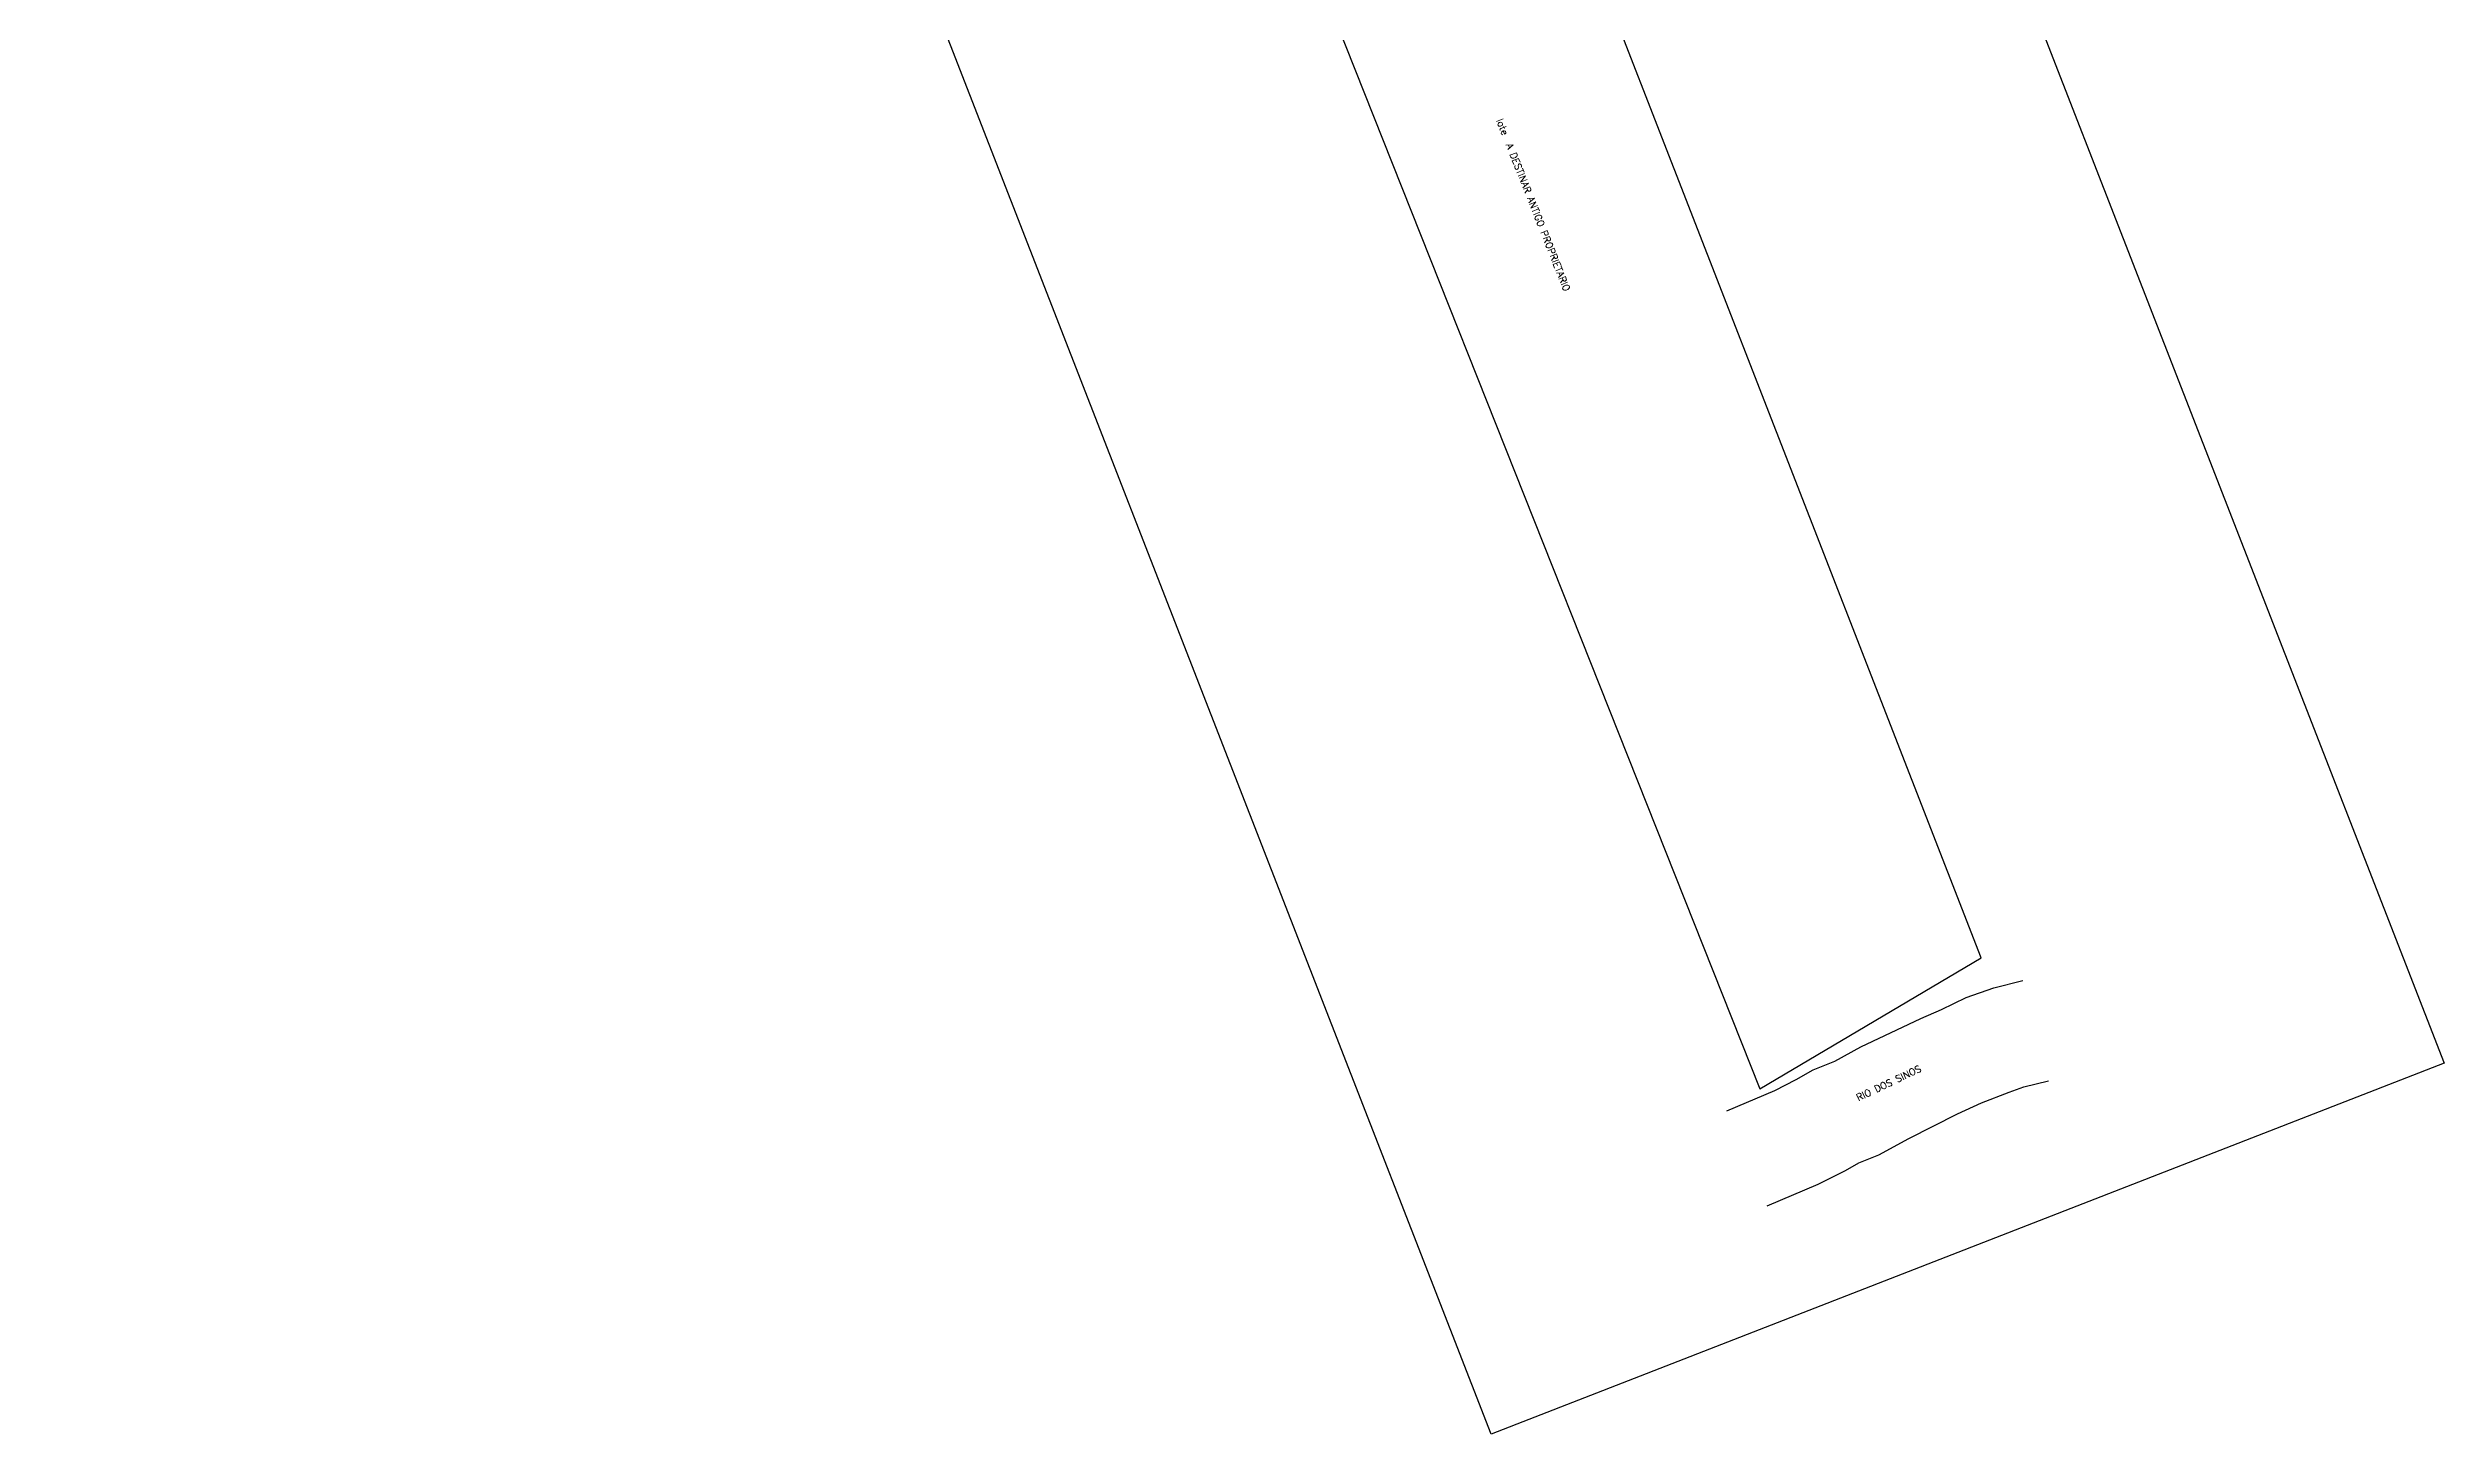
# Model space of a CAD drawing. Header units: feet. Extents: x 386989 to 388033, y 1709193 to 1710970.
# Drawn here: x 386989 to 388033, y 1709193 to 1709797 of the extents above; entities that cross this region are included whole.
import ezdxf

# ---------------------------------------------------------------- set-up
doc = ezdxf.new("R2010")
doc.units = ezdxf.units.FT
doc.header["$LTSCALE"] = 0.5
doc.header["$MEASUREMENT"] = 0
for name, color, linetype in [('BLOCOS AP', 130, 'CONTINUOUS'), ('EXISTENTE', 7, 'CONTINUOUS'), ('RIO DOS SINOS', 5, 'CONTINUOUS'), ('TEXTO', 7, 'CONTINUOUS')]:
    doc.layers.add(name, color=color, linetype=linetype)
doc.styles.add('STANDART', font='ROMANT.SHX')

msp = doc.modelspace()

# ---------------------------------------------------------------- linework, layer by layer
at = {"layer": 'BLOCOS AP', "linetype": 'Continuous'}
msp.add_lwpolyline([(387404.3, 1710969.6), (388033, 1709354.3), (387617.9, 1709192.8), (386989.3, 1710808)], close=True, dxfattribs=at)
at = {"layer": 'EXISTENTE', "linetype": 'Continuous'}
msp.add_lwpolyline([(387290.8, 1710789.2, -0.06247), (387245, 1710755.9, -0.022684), (387204.5, 1710740.8), (387220.9, 1710700.1), (387203.7, 1710689.6), (387301.5, 1710442.8), (387476.3, 1709994.3), (387735, 1709343.2), (387831.4, 1709400.2), (387623, 1709935.8), (387507.1, 1710234.7), (387338.2, 1710668.3), (387292.3, 1710785.5)], format="xyb", close=True, dxfattribs=at)
at = {"layer": 'RIO DOS SINOS', "linetype": 'Continuous'}
for points in [[(387720.6, 1709333.6), (387741.4, 1709342.5), (387750.8, 1709347.2), (387758.2, 1709351.5), (387767.6, 1709355.3), (387779, 1709361.5), (387805.1, 1709373.8), (387814.1, 1709377.8), (387824.8, 1709382.9), (387836.9, 1709387.1), (387849.5, 1709390.3)], [(387738.2, 1709292.2), (387760.3, 1709301.6), (387772.2, 1709307.6), (387778, 1709311), (387786.7, 1709314.5), (387799.8, 1709321.5), (387821.1, 1709332.3), (387831.5, 1709337.1), (387843.5, 1709341.7), (387850, 1709344), (387860.7, 1709346.7)]]:
    msp.add_lwpolyline(points, dxfattribs=at)

# ---------------------------------------------------------------- texts
at = {"layer": 'TEXTO', "linetype": 'Continuous', "style": 'STANDART'}
for s, rotation, p in [('lote  A DESTINAR ANTIGO PROPRIETARIO ', 291.581, (387620.1, 1709765)), ('RIO DOS SINOS', 25.3135, (387777.9, 1709337.8))]:
    msp.add_text(s, height=3, rotation=rotation, dxfattribs=at).set_placement(p)

doc.saveas('drawing.dxf')
